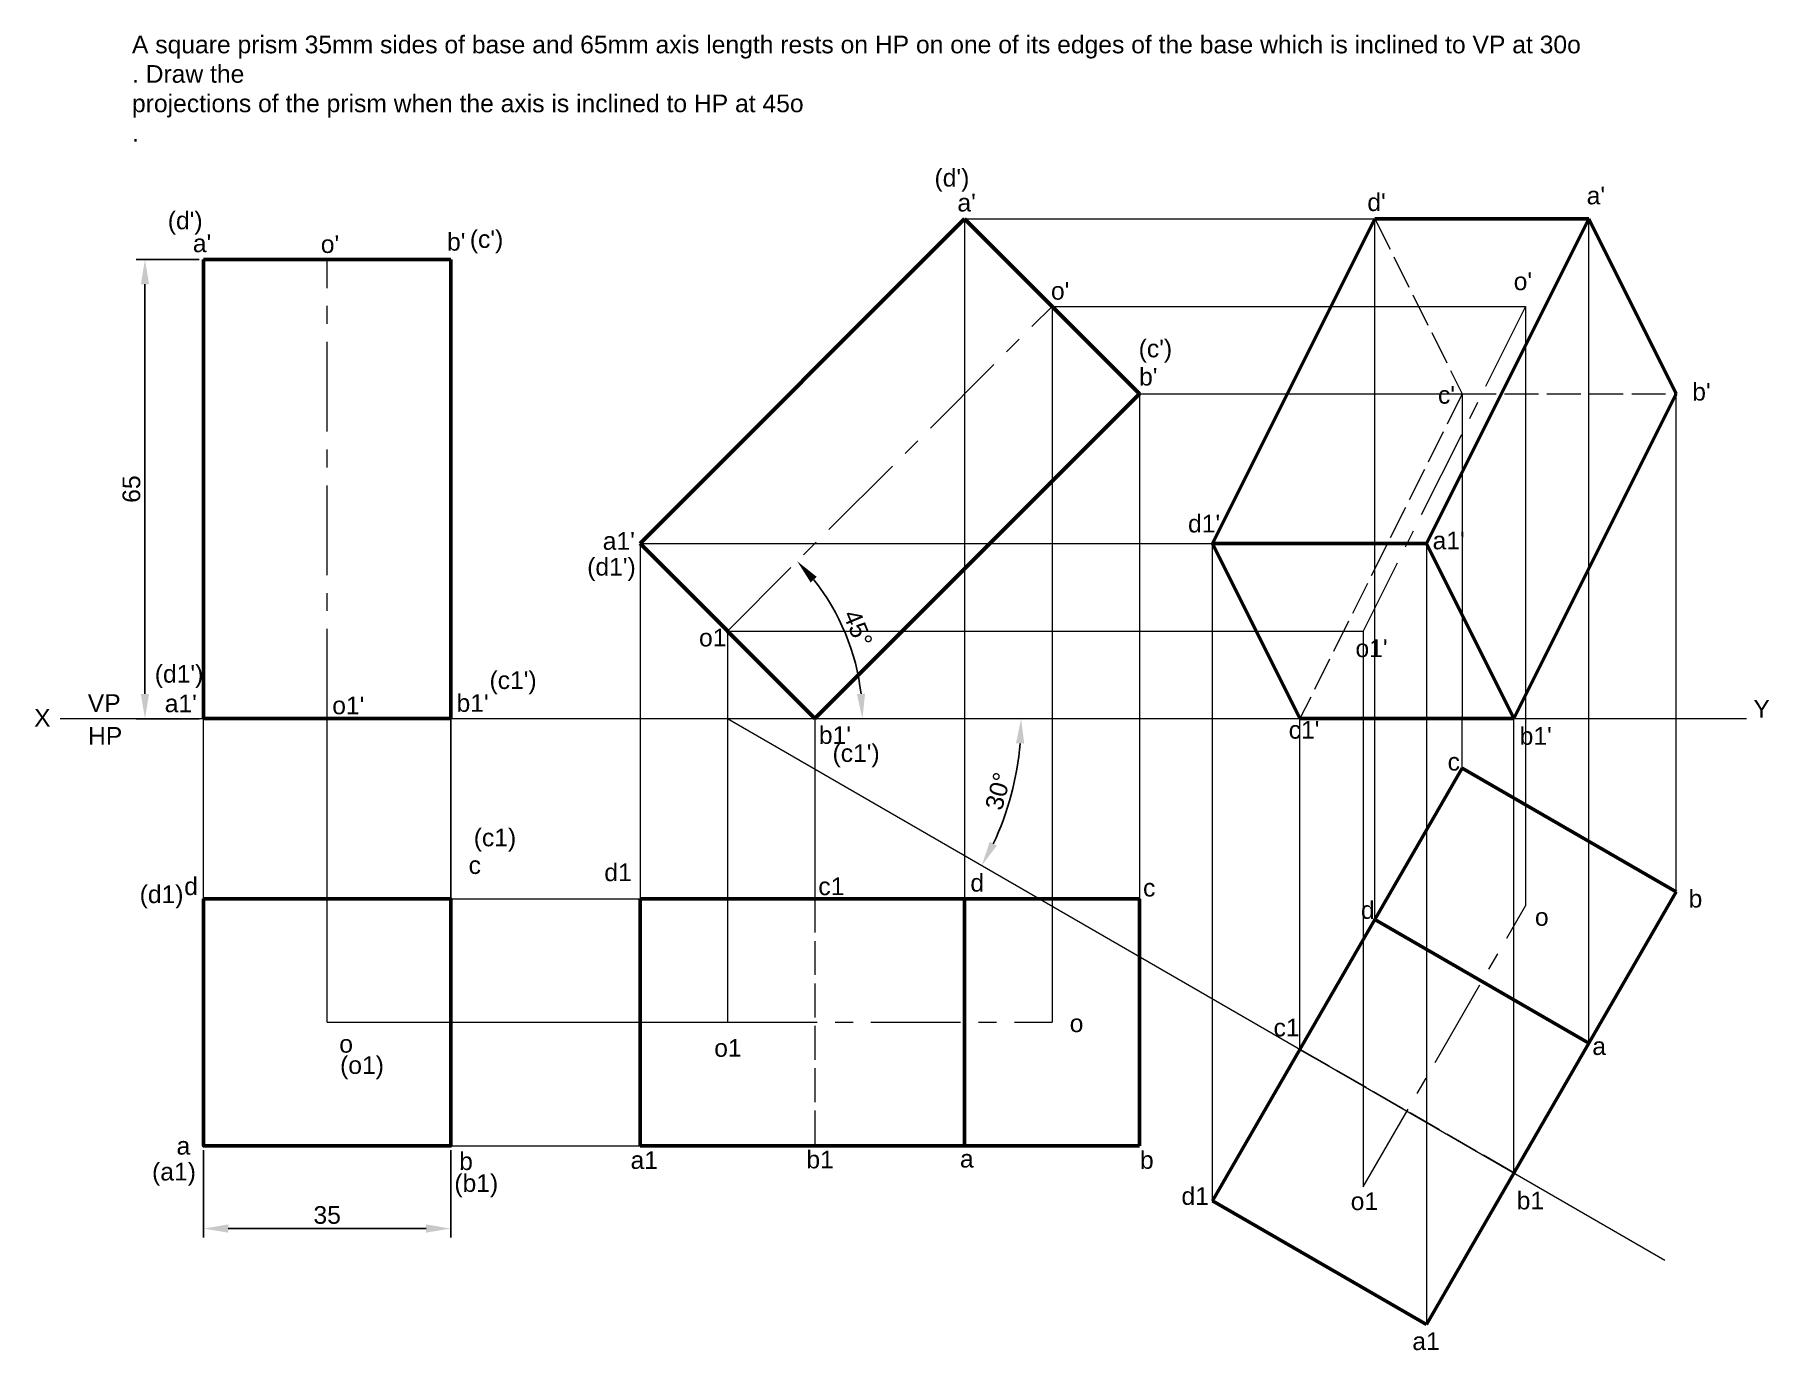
# Paper-space layout 'layout 1' of a CAD drawing. Header units: millimetres. Extents: x 6 to 252, y 6 to 192.
import ezdxf

# ---------------------------------------------------------------- set-up
doc = ezdxf.new("R2010")
doc.units = ezdxf.units.MM
doc.header["$LTSCALE"] = 0.4
doc.linetypes.add('ACAD_ISO02W100', pattern=[15, 12, -3])
doc.linetypes.add('CENTER', pattern=[50.8, 31.75, -6.35, 6.35, -6.35])
doc.styles.get("Standard").update_dxf_attribs({"font": 'arial.ttf'})
doc.dimstyles.new('ISO-25', dxfattribs={"dimtxt": 2.5, "dimasz": 3.5, "dimexe": 1.25, "dimexo": 0.625, "dimtad": 1, "dimdsep": 46, "dimtxsty": 'Standard', "dimcen": 2.5, "dimadec": 0, "dimazin": 3, "dimtfac": 1, "dimtmove": 0, "dimatfit": 3, "dimfxl": 1, "dimarcsym": 0})

# ---------------------------------------------------------------- blocks, each defined once
blk = doc.blocks.new('*D1')
at = {"color": 0, "lineweight": -2, "transparency": 16777216}
for p, q in [((29.35, 160.44), (20.42, 160.44)), ((21.67, 156.94), (21.67, 98.94)), ((29.35, 95.44), (20.42, 95.44))]:
    blk.add_line(p, q, dxfattribs=at)
at = {"color": 0, "transparency": 16777216}
for points in [[(21.08, 156.94), (22.25, 156.94), (21.67, 160.44)], [(21.08, 98.94), (22.25, 98.94), (21.67, 95.44)]]:
    blk.add_solid(points, dxfattribs=at)
at = {"layer": 'Defpoints', "color": 0, "transparency": 16777216}
for p in [(29.97, 160.44), (21.67, 95.44), (29.97, 95.44)]:
    blk.add_point(p, dxfattribs=at)
at = {"color": 0, "transparency": 16777216, "insert": (19.76, 127.94), "char_height": 2.5, "attachment_point": 5, "rotation": 90}
blk.add_mtext('65', dxfattribs=at)
blk = doc.blocks.new('*D2')
at = {"color": 0, "lineweight": -2, "transparency": 16777216}
for p, q in [((29.97, 34.34), (29.97, 22.01)), ((64.97, 34.34), (64.97, 22.01)), ((33.47, 23.26), (61.47, 23.26))]:
    blk.add_line(p, q, dxfattribs=at)
at = {"color": 0, "transparency": 16777216}
for points in [[(33.47, 23.85), (33.47, 22.68), (29.97, 23.26)], [(61.47, 23.85), (61.47, 22.68), (64.97, 23.26)]]:
    blk.add_solid(points, dxfattribs=at)
at = {"layer": 'Defpoints', "color": 0, "transparency": 16777216}
for p in [(29.97, 34.96), (64.97, 34.96), (64.97, 23.26)]:
    blk.add_point(p, dxfattribs=at)
at = {"color": 0, "transparency": 16777216, "insert": (47.47, 25.17), "char_height": 2.5, "attachment_point": 5}
blk.add_mtext('35', dxfattribs=at)
blk = doc.blocks.new('*D3')
at = {"color": 0, "lineweight": -2, "transparency": 16777216}
blk.add_arc((91.75, 95.44), 31.51, 6.3669, 38.6331, dxfattribs=at)
at = {"color": 0, "transparency": 16777216}
for points in [[(115.93, 114.73), (116.8, 115.51), (114.03, 117.73)], [(123.65, 98.97), (122.49, 98.91), (123.26, 95.44)]]:
    blk.add_solid(points, dxfattribs=at)
at = {"layer": 'Defpoints', "color": 0, "transparency": 16777216}
for p in [(150.12, 153.81), (104.16, 107.85), (122.19, 103.6), (9.64, 95.44), (248.47, 95.44)]:
    blk.add_point(p, dxfattribs=at)
at = {"color": 0, "transparency": 16777216, "insert": (122.62, 108.23), "char_height": 2.5, "attachment_point": 5, "rotation": 292.5}
blk.add_mtext('45°', dxfattribs=at)
blk = doc.blocks.new('*D4')
at = {"color": 0, "lineweight": -2, "transparency": 16777216}
blk.add_arc((104.16, 95.44), 41.59, 334.8232, 355.1768, dxfattribs=at)
at = {"color": 0, "transparency": 16777216}
for points in [[(145.01, 91.97), (146.18, 91.92), (145.74, 95.44)], [(142.31, 77.48), (141.28, 78.02), (140.17, 74.65)]]:
    blk.add_solid(points, dxfattribs=at)
at = {"layer": 'Defpoints', "color": 0, "transparency": 16777216}
for p in [(9.64, 95.44), (104.16, 95.44), (248.47, 95.44), (143.24, 81.22), (236.91, 18.8)]:
    blk.add_point(p, dxfattribs=at)
at = {"color": 0, "transparency": 16777216, "insert": (142.49, 85.17), "char_height": 2.5, "attachment_point": 5, "rotation": 75}
blk.add_mtext('30°', dxfattribs=at)

psp = doc.layouts.new('layout 1')

# ---------------------------------------------------------------- linework, layer by layer
at = {"lineweight": 50}
for p, q in [((91.781, 120.223), (137.743, 166.185)), ((137.743, 166.185), (162.492, 141.436)), ((195.832, 166.185), (172.851, 120.223)), ((195.832, 166.185), (226.143, 166.185)), ((203.162, 120.223), (226.143, 166.185)), ((238.517, 141.436), (226.143, 166.185)), ((29.973, 95.444), (29.973, 160.444)), ((29.973, 160.444), (64.973, 160.444)), ((64.973, 95.444), (64.973, 160.444)), ((116.53, 95.474), (162.492, 141.436)), ((238.517, 141.436), (215.536, 95.444)), ((91.781, 120.223), (116.53, 95.474)), ((185.225, 95.444), (172.851, 120.223)), ((203.162, 120.223), (172.851, 120.223)), ((215.536, 95.444), (203.162, 120.223)), ((29.973, 95.444), (64.973, 95.444)), ((185.225, 95.444), (215.536, 95.444)), ((172.851, 27.197), (208.206, 88.435)), ((238.517, 70.936), (208.206, 88.435)), ((91.781, 69.961), (91.781, 34.961)), ((91.781, 69.961), (162.492, 69.961)), ((137.743, 69.961), (137.743, 34.961)), ((162.492, 34.961), (162.492, 69.961)), ((203.162, 9.698), (238.517, 70.936)), ((195.832, 67.002), (226.143, 49.502)), ((91.781, 34.961), (162.492, 34.961)), ((172.851, 27.197), (203.162, 9.698))]:
    psp.add_line(p, q, dxfattribs=at)
at = {"lineweight": 15}
for p, q in [((137.743, 166.185), (137.743, 69.961)), ((137.743, 166.185), (226.143, 166.185)), ((195.832, 67.002), (195.832, 166.185)), ((226.143, 49.502), (226.143, 166.185)), ((150.118, 153.811), (150.118, 52.461)), ((150.118, 153.811), (217.174, 153.811)), ((217.174, 153.811), (217.174, 68.969)), ((162.492, 141.436), (162.492, 69.961)), ((162.492, 141.436), (208.206, 141.436)), ((208.206, 141.436), (208.206, 95.444)), ((238.517, 95.444), (238.517, 141.436)), ((91.781, 120.223), (91.781, 69.961)), ((91.781, 120.223), (203.162, 120.223)), ((172.851, 27.197), (172.851, 120.223)), ((203.162, 120.223), (203.162, 9.698)), ((104.156, 107.849), (104.156, 52.461)), ((104.156, 107.849), (194.194, 107.849)), ((194.194, 107.849), (194.194, 29.164)), ((9.64, 95.444), (248.472, 95.444)), ((29.973, 69.961), (29.973, 95.444)), ((47.473, 52.461), (47.473, 95.444)), ((104.156, 95.444), (236.908, 18.799)), ((116.53, 95.474), (116.53, 69.961)), ((185.225, 48.631), (185.225, 95.444)), ((208.206, 88.435), (208.206, 95.444)), ((215.536, 31.131), (215.536, 95.444)), ((238.517, 70.936), (238.517, 95.444)), ((64.973, 69.961), (162.492, 69.961)), ((47.473, 52.461), (104.156, 52.461)), ((64.973, 34.961), (162.492, 34.961))]:
    psp.add_line(p, q, dxfattribs=at)
at = {"linetype": 'ACAD_ISO02W100', "lineweight": 15}
for p, q in [((195.832, 166.185), (208.206, 141.436)), ((208.206, 141.436), (185.225, 95.444)), ((208.206, 141.436), (238.517, 141.436)), ((116.53, 69.961), (116.53, 34.961))]:
    psp.add_line(p, q, dxfattribs=at)
at = {"linetype": 'CENTER', "lineweight": 15}
for p, q in [((47.473, 95.444), (47.473, 160.444)), ((104.156, 107.849), (150.118, 153.811)), ((217.174, 153.811), (194.194, 107.849)), ((194.194, 29.164), (217.174, 68.969)), ((104.156, 52.461), (150.118, 52.461))]:
    psp.add_line(p, q, dxfattribs=at)
psp.add_line((64.973, 69.961), (64.973, 95.444))
at = {"linetype": 'ACAD_ISO02W100'}
psp.add_line((185.225, 48.631), (215.536, 31.131), dxfattribs=at)
at = {"lineweight": 50}
psp.add_lwpolyline([(29.973, 69.961), (64.973, 69.961), (64.973, 34.961), (29.973, 34.961)], close=True, dxfattribs=at)

# ---------------------------------------------------------------- texts
at = {"insert": (19.827, 192.13), "char_height": 2.5, "attachment_point": 1}
psp.add_mtext('A square prism 35mm sides of base and 65mm axis length rests on HP on one of its edges of the base which is inclined to VP at 30o\\P. Draw the\\Pprojections of the prism when the axis is inclined to HP at 45o\\P.', dxfattribs=at)
at = {"char_height": 2.5, "attachment_point": 1}
for s, width, insert in [("(d')", 5.04239, (133.473, 173.274)), ("a'", 1.79672, (136.718, 169.742)), ("d'", 5.53055, (194.768, 169.803)), ("a'", 4.18529, (225.829, 170.75)), ("(d')", 4.49764, (24.895, 167.222)), ("(c')", 4.49764, (67.669, 164.585)), ("a'", 3.77802, (28.445, 163.987)), ("o'", 3.20306, (46.566, 163.868)), ("b'", 3.30408, (64.443, 164.197)), ("o'", 2.40601, (149.962, 157.257)), ("o'", 3.04834, (215.49, 158.606)), ("(c')", 3.88663, (162.385, 149.097)), ("b'", 2.86871, (162.445, 145.104)), ("c'", 2.75725, (204.771, 142.528)), ("b'", 5.38108, (240.777, 142.971)), ("d1'", 3.05766, (169.375, 124.306)), ("a1'", 3.49301, (86.492, 121.849)), ("a1'", 4.19677, (204.009, 121.916)), ("(d1')", 4.16908, (84.29, 118.195)), ('o1', 2.7606, (100.126, 108.17)), ("o1'", 2.74522, (193.086, 106.657)), ("(d1')", 3.56309, (23.054, 103.038)), ("(c1')", 2.82057, (70.454, 102.144)), ('VP', 6.94878, (13.565, 98.907)), ("a1'", 2.60162, (24.464, 98.857)), ("o1'", 3.66675, (48.184, 98.573)), ("b1'", 2.9334, (65.789, 98.91)), ('X', 4.46976, (5.972, 96.808)), ('Y', 4.59022, (249.438, 98.104)), ('HP', 4.54488, (13.602, 94.257)), ("b1'", 1.92888, (117.101, 94.369)), ("c1'", 4.60601, (183.63, 95.11)), ("b1'", 3.18057, (216.336, 94.239)), ("(c1')", 4.804, (119.03, 91.818)), ('c', 3.57322, (206.135, 90.597)), ('(c1)', 4.35331, (68.224, 79.876)), ('c', 4.2082, (67.498, 75.962)), ('d1', 3.20067, (86.712, 74.94)), ('(d1)', 3.04732, (20.913, 71.834)), ('d', 3.77287, (27.225, 72.968)), ('c1', 3.05518, (117.025, 72.962)), ('d', 2.93169, (138.554, 73.461)), ('c', 2.51591, (163.005, 72.766)), ('b', 3.41293, (240.265, 71.208)), ('d', 3.16362, (193.862, 69.606)), ('o', 3.32068, (218.496, 68.628)), ('o', 3.05518, (152.616, 53.571)), ('c1', 3.74047, (181.485, 52.972)), ('o', 2.45073, (49.179, 50.664)), ('o1', 5.6739, (102.279, 50.083)), ('a', 4.36001, (226.625, 50.337)), ('(o1)', 3.53995, (49.296, 47.656)), ('a', 3.78261, (26.135, 36.23)), ('b1', 4.36454, (115.332, 34.286)), ('(a1)', 5.38293, (22.67, 32.571)), ('b', 3.34615, (66.163, 34.046)), ('a1', 5.23745, (90.43, 34.205)), ('a', 4.83459, (137.076, 34.4)), ('b', 4.3818, (162.571, 34.216)), ('(b1)', 5.38293, (65.48, 30.947)), ('d1', 2.75479, (168.445, 29.117)), ('o1', 4.04036, (192.412, 28.383)), ('b1', 3.30575, (215.92, 28.474)), ('a1', 4.77498, (201.136, 8.565))]:
    psp.add_mtext_dynamic_manual_height_columns(s, width=width, gutter_width=12.5, heights=[0], dxfattribs=dict(at, insert=insert))

# ---------------------------------------------------------------- dimensions: what is measured, and where the dimension line sits
dim = psp.add_linear_dim(base=(21.665, 95.444), p1=(29.973, 160.444), p2=(29.973, 95.444), angle=90, dimstyle='ISO-25')
dim.commit()
dim.dimension.update_dxf_attribs({"geometry": '*D1', "text_midpoint": (19.764, 127.944)})
for base, line1, line2, picture, middle in [((122.19, 103.6), ((9.64, 95.444), (248.472, 95.444)), ((104.156, 107.849), (150.118, 153.811)), '*D3', (122.617, 108.229)), ((143.237, 81.22), ((104.156, 95.444), (236.908, 18.799)), ((9.64, 95.444), (248.472, 95.444)), '*D4', (142.49, 85.172))]:
    dim = psp.add_angular_dim_2l(base=base, line1=line1, line2=line2, dimstyle='ISO-25')
    dim.commit()
    dim.dimension.update_dxf_attribs({"geometry": picture, "text_midpoint": middle})
dim = psp.add_linear_dim(base=(64.973, 23.264), p1=(29.973, 34.961), p2=(64.973, 34.961), dimstyle='ISO-25')
dim.commit()
dim.dimension.update_dxf_attribs({"geometry": '*D2', "text_midpoint": (47.473, 25.166)})

doc.saveas('drawing.dxf')
